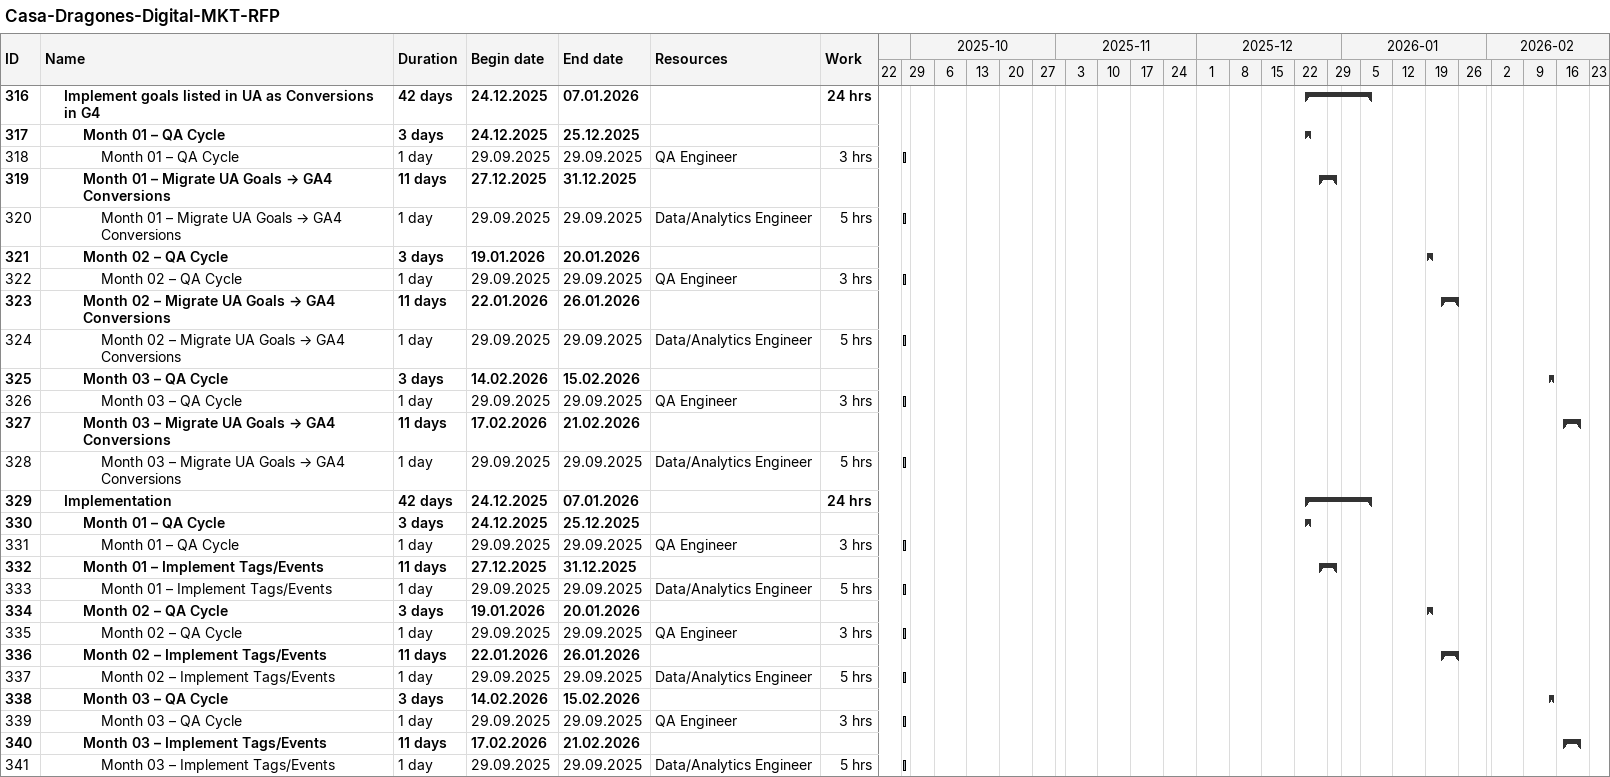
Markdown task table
Casa-Dragones-Digital-MKT-RFP

| ID | Level | Task | Duration | Start | Finish | Resources | Work (h) |
|---|---|---|---|---|---|---|---|
| 316 | 2 | **Implement goals listed in UA as Conversions in G4** | 42d | 2025-12-24 | 2026-01-07 |  | 24 |
| 317 | 3 | **Month 01 – QA Cycle** | 3d | 2025-12-24 | 2025-12-25 |  |  |
| 318 | 4 | Month 01 – QA Cycle | 1d | 2025-09-29 | 2025-09-29 | QA Engineer | 3 |
| 319 | 3 | **Month 01 – Migrate UA Goals → GA4 Conversions** | 11d | 2025-12-27 | 2025-12-31 |  |  |
| 320 | 4 | Month 01 – Migrate UA Goals → GA4 Conversions | 1d | 2025-09-29 | 2025-09-29 | Data/Analytics Engineer | 5 |
| 321 | 3 | **Month 02 – QA Cycle** | 3d | 2026-01-19 | 2026-01-20 |  |  |
| 322 | 4 | Month 02 – QA Cycle | 1d | 2025-09-29 | 2025-09-29 | QA Engineer | 3 |
| 323 | 3 | **Month 02 – Migrate UA Goals → GA4 Conversions** | 11d | 2026-01-22 | 2026-01-26 |  |  |
| 324 | 4 | Month 02 – Migrate UA Goals → GA4 Conversions | 1d | 2025-09-29 | 2025-09-29 | Data/Analytics Engineer | 5 |
| 325 | 3 | **Month 03 – QA Cycle** | 3d | 2026-02-14 | 2026-02-15 |  |  |
| 326 | 4 | Month 03 – QA Cycle | 1d | 2025-09-29 | 2025-09-29 | QA Engineer | 3 |
| 327 | 3 | **Month 03 – Migrate UA Goals → GA4 Conversions** | 11d | 2026-02-17 | 2026-02-21 |  |  |
| 328 | 4 | Month 03 – Migrate UA Goals → GA4 Conversions | 1d | 2025-09-29 | 2025-09-29 | Data/Analytics Engineer | 5 |
| 329 | 2 | **Implementation** | 42d | 2025-12-24 | 2026-01-07 |  | 24 |
| 330 | 3 | **Month 01 – QA Cycle** | 3d | 2025-12-24 | 2025-12-25 |  |  |
| 331 | 4 | Month 01 – QA Cycle | 1d | 2025-09-29 | 2025-09-29 | QA Engineer | 3 |
| 332 | 3 | **Month 01 – Implement Tags/Events** | 11d | 2025-12-27 | 2025-12-31 |  |  |
| 333 | 4 | Month 01 – Implement Tags/Events | 1d | 2025-09-29 | 2025-09-29 | Data/Analytics Engineer | 5 |
| 334 | 3 | **Month 02 – QA Cycle** | 3d | 2026-01-19 | 2026-01-20 |  |  |
| 335 | 4 | Month 02 – QA Cycle | 1d | 2025-09-29 | 2025-09-29 | QA Engineer | 3 |
| 336 | 3 | **Month 02 – Implement Tags/Events** | 11d | 2026-01-22 | 2026-01-26 |  |  |
| 337 | 4 | Month 02 – Implement Tags/Events | 1d | 2025-09-29 | 2025-09-29 | Data/Analytics Engineer | 5 |
| 338 | 3 | **Month 03 – QA Cycle** | 3d | 2026-02-14 | 2026-02-15 |  |  |
| 339 | 4 | Month 03 – QA Cycle | 1d | 2025-09-29 | 2025-09-29 | QA Engineer | 3 |
| 340 | 3 | **Month 03 – Implement Tags/Events** | 11d | 2026-02-17 | 2026-02-21 |  |  |
| 341 | 4 | Month 03 – Implement Tags/Events | 1d | 2025-09-29 | 2025-09-29 | Data/Analytics Engineer | 5 |
